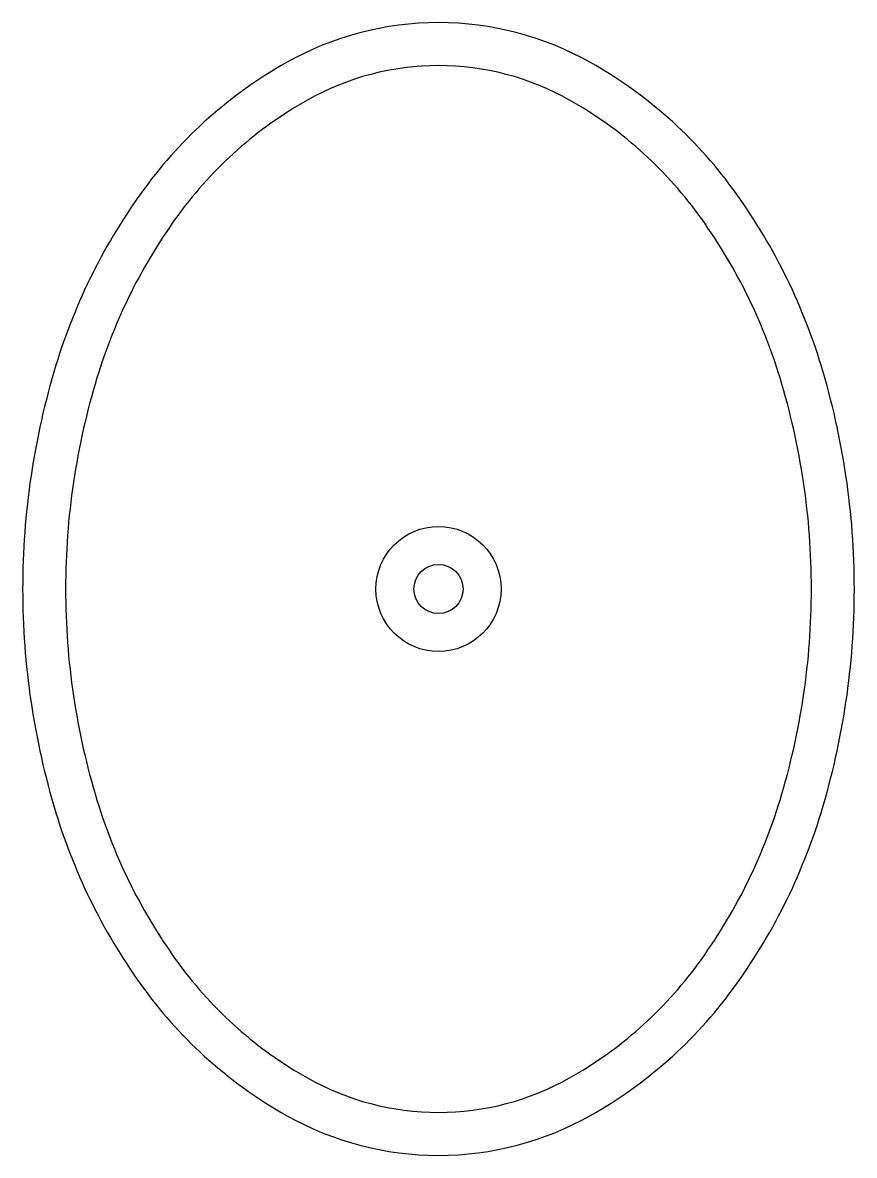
# Model space of a CAD drawing. Extents: x 0.03 to 0.39, y -0.035 to 0.455.
import ezdxf

# ---------------------------------------------------------------- set-up
doc = ezdxf.new("R2010")
doc.units = 0
doc.header["$LTSCALE"] = 0.02
doc.header["$MEASUREMENT"] = 0
doc.layers.get('0').update_dxf_attribs({"linetype": 'CONTINUOUS'})

msp = doc.modelspace()

# ---------------------------------------------------------------- linework, layer by layer
for points in [[(0.21, -0.035, 0.129052), (0.27581, -0.01773, 0.106347), (0.33728, 0.03676, 0.084756), (0.3756, 0.11324, 0.073988), (0.39, 0.21, 0.073988), (0.3756, 0.30676, 0.084756), (0.33728, 0.38324, 0.106347), (0.27581, 0.43773, 0.129052), (0.21, 0.455, 0.129052), (0.14419, 0.43773, 0.106347), (0.08272, 0.38324, 0.084756), (0.0444, 0.30676, 0.073988), (0.03, 0.21, 0.073988), (0.0444, 0.11324, 0.084756), (0.08272, 0.03676, 0.106347), (0.14419, -0.01773, 0.129052)], [(0.21, -0.01642, 0.129052), (0.26669, -0.00154, 0.106347), (0.32231, 0.04776, 0.084756), (0.35783, 0.11865, 0.073988), (0.37142, 0.21, 0.073988), (0.35783, 0.30135, 0.084756), (0.32231, 0.37224, 0.106347), (0.26669, 0.42154, 0.129052), (0.21, 0.43642, 0.129052), (0.15331, 0.42154, 0.106347), (0.09769, 0.37224, 0.084756), (0.06217, 0.30135, 0.073988), (0.04858, 0.21, 0.073988), (0.06217, 0.11865, 0.084756), (0.09769, 0.04776, 0.106347), (0.15331, -0.00154, 0.129052)]]:
    msp.add_lwpolyline(points, format="xyb", close=True)
for radius in [0.02706, 0.01064]:
    msp.add_circle((0.21, 0.21), radius)

doc.saveas('drawing.dxf')
